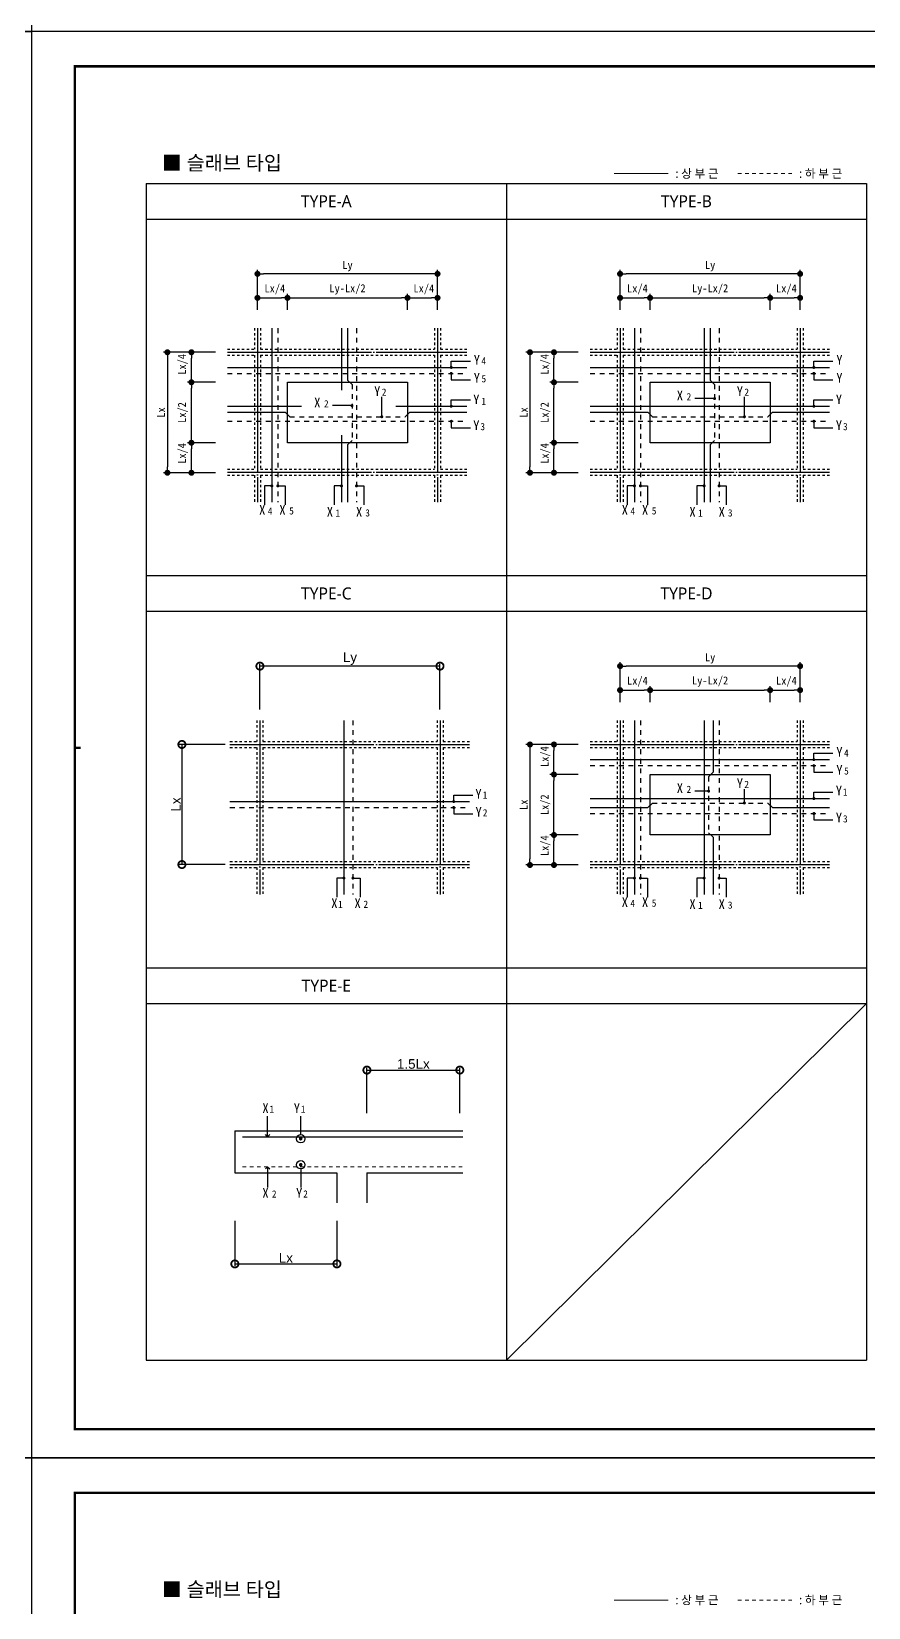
# Model space of a CAD drawing. Header units: millimetres. Extents: x 0 to 252030, y -124740 to 196020.
# Drawn here: x 25230 to 35689, y 15952 to 35640 of the extents above; entities that cross this region are included whole.
import ezdxf
from ezdxf.enums import TextEntityAlignment as Align

# ---------------------------------------------------------------- set-up
doc = ezdxf.new("R2010")
doc.units = ezdxf.units.MM
doc.header["$LTSCALE"] = 30
doc.linetypes.add('CEN', pattern=[62, 60, -1, 0, -1])
doc.linetypes.add('HIDDEN', pattern=[2, 1, -1])
doc.layers.get('DEFPOINTS').update_dxf_attribs({"color": 142})
for name, color, linetype in [('0-SEC1', 3, 'Continuous'), ('CEN', 1, 'CEN'), ('DIM', 7, 'Continuous'), ('TABLE-1', 3, 'Continuous'), ('TABLE-3', 6, 'Continuous'), ('TEX', 3, 'Continuous'), ('TEXT', 6, 'Continuous'), ('XR-FORM_(도룡동)$0$Sheet', 7, 'Continuous'), ('골조', 6, 'Continuous'), ('단면', 6, 'Continuous'), ('마크', 7, 'Continuous'), ('배근', 2, 'Continuous')]:
    doc.layers.add(name, color=color, linetype=linetype)
doc.layers.add('DEFPOINT', color=151, linetype='Continuous', plot=False)
doc.layers.add('S-BAR', color=2, linetype='Continuous', lineweight=9)
doc.styles.add('DimText', font='arial.ttf')
doc.styles.add('돋움체', font='DotumChe.ttf')
doc.styles.add('맑은 고딕', font='malgun.ttf')
doc.styles.add('윤고딕120', font='DotumChe.ttf')
doc.dimstyles.new('Dim', dxfattribs={"dimscale": 60, "dimtxt": 1, "dimasz": 1, "dimexe": 0.5, "dimexo": 1, "dimgap": 0.25, "dimtad": 1, "dimtoh": 1, "dimdec": 0, "dimdsep": 46, "dimtxsty": 'DimText', "dimblk": 'DOTSMALL', "dimcen": 0.09, "dimclrd": 256, "dimclre": 256, "dimclrt": 7, "dimadec": 0, "dimazin": 0, "dimtfac": 1, "dimtdec": 4, "dimtofl": 0, "dimtmove": 2, "dimatfit": 3, "dimfxl": 1, "dimtolj": 1, "dimtzin": 0, "dimarcsym": 0})

# ---------------------------------------------------------------- blocks, each defined once
blk = doc.blocks.new('XR-FORM_(도룡동)$0$S')
at = {"layer": 'XR-FORM_(도룡동)$0$Sheet', "const_width": 100}
blk.add_lwpolyline([(1850, 57950), (82250, 57950), (82250, 1200), (1850, 1200)], close=True, dxfattribs=at)
at = {"layer": 'XR-FORM_(도룡동)$0$Sheet', "linetype": 'Continuous', "const_width": 100}
blk.add_lwpolyline([(2100, 29575), (1850, 29575)], dxfattribs=at)
blk = doc.blocks.new('XR-FORM_(도룡동)', base_point=(101.33, -56114.51))
at = {"layer": 'DEFPOINTS'}
blk.add_lwpolyline([(0, 0), (420, 0), (420, 297), (0, 297)], close=True, dxfattribs=at)
at = {"xscale": 0.005, "yscale": 0.005, "zscale": 0.005}
blk.add_blockref('XR-FORM_(도룡동)$0$S', (-0.25, 0), dxfattribs=at)
blk = doc.blocks.new('_Dot')
at = {"color": 0, "linetype": 'ByBlock', "lineweight": -2}
blk.add_line((-0.5, 0), (-1, 0), dxfattribs=at)
at = {"color": 0, "linetype": 'ByBlock', "const_width": 0.5}
blk.add_lwpolyline([(-0.25, 0, 1), (0.25, 0, 1)], format="xyb", close=True, dxfattribs=at)
blk = doc.blocks.new('_DotSmall')
at = {"color": 0, "linetype": 'ByBlock', "const_width": 0.5}
blk.add_lwpolyline([(-0.0625, 0, 1), (0.0625, 0, 1)], format="xyb", close=True, dxfattribs=at)
blk = doc.blocks.new('*D42')
at = {"layer": 'DEFPOINTS', "color": 0, "transparency": 16777216}
for p in [(28084, 27712), (28084, 27112), (30334, 27112)]:
    blk.add_point(p, dxfattribs=at)
at = {"layer": 'DIM', "lineweight": -2, "transparency": 16777216}
for p, q in [((28084, 27172), (28084, 27742)), ((30334, 27712), (28084, 27712)), ((30334, 27172), (30334, 27742))]:
    blk.add_line(p, q, dxfattribs=at)
at = {"layer": 'DIM', "lineweight": -2, "transparency": 16777216, "xscale": 180, "yscale": 180, "zscale": 180, "rotation": 180}
blk.add_blockref('_DotSmall', (28084, 27712), dxfattribs=at)
at = {"layer": 'DIM', "lineweight": -2, "transparency": 16777216, "xscale": 180, "yscale": 180, "zscale": 180}
blk.add_blockref('_DotSmall', (30334, 27712), dxfattribs=at)
at = {"layer": 'DIM', "color": 3, "transparency": 16777216, "insert": (29209, 27805), "char_height": 120, "attachment_point": 5, "style": 'DimText'}
blk.add_mtext('\\A1;Ly', dxfattribs=at)
blk = doc.blocks.new('*D43')
at = {"layer": 'DEFPOINTS', "color": 0, "transparency": 16777216}
for p in [(30582, 22665), (29421, 22065), (30582, 22065)]:
    blk.add_point(p, dxfattribs=at)
at = {"layer": 'DIM', "lineweight": -2, "transparency": 16777216}
for p, q in [((29421, 22125), (29421, 22695)), ((29421, 22665), (30582, 22665)), ((30582, 22125), (30582, 22695))]:
    blk.add_line(p, q, dxfattribs=at)
at = {"layer": 'DIM', "lineweight": -2, "transparency": 16777216, "xscale": 180, "yscale": 180, "zscale": 180, "rotation": 180}
blk.add_blockref('_DotSmall', (29421, 22665), dxfattribs=at)
at = {"layer": 'DIM', "lineweight": -2, "transparency": 16777216, "xscale": 180, "yscale": 180, "zscale": 180}
blk.add_blockref('_DotSmall', (30582, 22665), dxfattribs=at)
at = {"layer": 'DIM', "color": 3, "transparency": 16777216, "insert": (30001, 22741), "char_height": 120, "attachment_point": 5, "style": 'DimText'}
blk.add_mtext('\\A1;1.5Lx', dxfattribs=at)
blk = doc.blocks.new('*D44')
at = {"layer": 'DEFPOINTS', "color": 0, "transparency": 16777216}
for p in [(27771, 20844), (29046, 20844), (29046, 20244)]:
    blk.add_point(p, dxfattribs=at)
at = {"layer": 'DIM', "lineweight": -2, "transparency": 16777216}
for p, q in [((27771, 20784), (27771, 20214)), ((29046, 20784), (29046, 20214)), ((27771, 20244), (29046, 20244))]:
    blk.add_line(p, q, dxfattribs=at)
at = {"layer": 'DIM', "lineweight": -2, "transparency": 16777216, "xscale": 180, "yscale": 180, "zscale": 180, "rotation": 180}
blk.add_blockref('_DotSmall', (27771, 20244), dxfattribs=at)
at = {"layer": 'DIM', "lineweight": -2, "transparency": 16777216, "xscale": 180, "yscale": 180, "zscale": 180}
blk.add_blockref('_DotSmall', (29046, 20244), dxfattribs=at)
at = {"layer": 'DIM', "color": 3, "transparency": 16777216, "insert": (28408, 20319), "char_height": 120, "attachment_point": 5, "style": 'DimText'}
blk.add_mtext('\\A1;Lx', dxfattribs=at)
blk = doc.blocks.new('*D45')
at = {"layer": 'DEFPOINTS', "color": 0, "transparency": 16777216}
for p in [(27709, 26733), (27109, 25233), (27709, 25233)]:
    blk.add_point(p, dxfattribs=at)
at = {"layer": 'DIM', "lineweight": -2, "transparency": 16777216}
for p, q in [((27649, 26733), (27079, 26733)), ((27109, 26733), (27109, 25233)), ((27649, 25233), (27079, 25233))]:
    blk.add_line(p, q, dxfattribs=at)
at = {"layer": 'DIM', "lineweight": -2, "transparency": 16777216, "xscale": 180, "yscale": 180, "zscale": 180}
for p, rotation in [((27109, 26733), 90), ((27109, 25233), 270)]:
    blk.add_blockref('_DotSmall', p, dxfattribs=dict(at, rotation=rotation))
at = {"layer": 'DIM', "color": 3, "transparency": 16777216, "insert": (27034, 25983), "char_height": 120, "attachment_point": 5, "rotation": 90, "style": 'DimText'}
blk.add_mtext('\\A1;Lx', dxfattribs=at)

msp = doc.modelspace()

# ---------------------------------------------------------------- linework, layer by layer
at = {"layer": 'CEN'}
for p, q in [((28053.49002, 31933.18422), (28053.49002, 29758.18422)), ((30303.49002, 31933.18422), (30303.49002, 29758.18422)), ((32584.43641, 31933.18422), (32584.43641, 29758.18422)), ((34834.43641, 31933.18422), (34834.43641, 29758.18422)), ((27678.49002, 31633.18422), (30670.4488, 31633.18422)), ((32209.43641, 31633.18422), (35201.39518, 31633.18422)), ((27678.49002, 30133.18422), (30670.4488, 30133.18422)), ((32209.43641, 30133.18422), (35201.39518, 30133.18422)), ((28084.43641, 27033.09596), (28084.43641, 24858.09596)), ((30334.43641, 27033.09596), (30334.43641, 24858.09596)), ((32584.43641, 27033.09596), (32584.43641, 24858.09596)), ((34834.43641, 27033.09596), (34834.43641, 24858.09596)), ((27709.43641, 26733.09596), (30701.39518, 26733.09596)), ((32209.43641, 26733.09596), (35201.39518, 26733.09596)), ((27709.43641, 25233.09596), (30701.39518, 25233.09596)), ((32209.43641, 25233.09596), (35201.39518, 25233.09596))]:
    msp.add_line(p, q, dxfattribs=at)
at = {"layer": 'DEFPOINT'}
for points in [[(0.00014, 160379.99992), (25230.00014, 160379.99992), (25230.00014, 35639.99992), (0.00014, 35639.99992)], [(12615.00014, 53459.99992), (25230.00014, 53459.99992), (25230.00014, 35639.99992), (12615.00014, 35639.99992)], [(12615.00014, 35639.99992), (25230.00014, 35639.99992), (25230.00014, 17819.99992), (12615.00014, 17819.99992)], [(12615.00014, 17819.99992), (25230.00014, 17819.99992), (25230.00014, -0.00008), (12615.00014, -0.00008)]]:
    msp.add_lwpolyline(points, close=True, dxfattribs=at)
at = {"layer": 'DIM'}
for p, q in [((28053.49002, 32162.32315), (28053.49002, 32662.32315)), ((30228.49002, 32612.32315), (28128.49002, 32612.32315)), ((30303.49002, 32162.32315), (30303.49002, 32662.32315)), ((32584.43641, 32162.32315), (32584.43641, 32662.32315)), ((34759.43641, 32612.32315), (32659.43641, 32612.32315)), ((34834.43641, 32162.32315), (34834.43641, 32662.32315)), ((28053.49002, 32162.32315), (28053.49002, 32362.32315)), ((28128.49002, 32312.32315), (28353.49002, 32312.32315)), ((28428.49002, 32162.32315), (28428.49002, 32362.32315)), ((28428.49002, 32162.32315), (28428.49002, 32362.32315)), ((28428.49002, 32312.32315), (28901.58526, 32312.32315)), ((28503.49002, 32312.32315), (29853.49002, 32312.32315)), ((29928.49002, 32162.32315), (29928.49002, 32362.32315)), ((29928.49002, 32162.32315), (29928.49002, 32362.32315)), ((30003.49002, 32312.32315), (30228.49002, 32312.32315)), ((30303.49002, 32162.32315), (30303.49002, 32362.32315)), ((32584.43641, 32162.32315), (32584.43641, 32362.32315)), ((32659.43641, 32312.32315), (32884.43641, 32312.32315)), ((32959.43641, 32162.32315), (32959.43641, 32362.32315)), ((32959.43641, 32162.32315), (32959.43641, 32362.32315)), ((32959.43641, 32312.32315), (33432.53165, 32312.32315)), ((33034.43641, 32312.32315), (34384.43641, 32312.32315)), ((34459.43641, 32162.32315), (34459.43641, 32362.32315)), ((34459.43641, 32162.32315), (34459.43641, 32362.32315)), ((34534.43641, 32312.32315), (34759.43641, 32312.32315)), ((34834.43641, 32162.32315), (34834.43641, 32362.32315)), ((27528.49002, 31633.18422), (26877.75712, 31633.18422)), ((26927.75712, 31558.18422), (26927.75712, 30202.67131)), ((27528.49002, 31633.18422), (27177.75712, 31633.18422)), ((27227.75712, 31333.18422), (27227.75712, 31558.18422)), ((32059.43641, 31633.18422), (31408.70351, 31633.18422)), ((31458.70351, 31558.18422), (31458.70351, 30202.67131)), ((32059.43641, 31633.18422), (31708.70351, 31633.18422)), ((31758.70351, 31333.18422), (31758.70351, 31558.18422)), ((27528.49002, 31258.18422), (27177.75712, 31258.18422)), ((27528.49002, 31258.18422), (27177.75712, 31258.18422)), ((27227.75712, 30577.67131), (27227.75712, 31183.18422)), ((32059.43641, 31258.18422), (31708.70351, 31258.18422)), ((32059.43641, 31258.18422), (31708.70351, 31258.18422)), ((31758.70351, 30577.67131), (31758.70351, 31183.18422)), ((27227.75712, 30502.67131), (27227.75712, 30975.76655)), ((31758.70351, 30502.67131), (31758.70351, 30975.76655)), ((27528.49002, 30502.67131), (27177.75712, 30502.67131)), ((27528.49002, 30502.67131), (27177.75712, 30502.67131)), ((27227.75712, 30202.67131), (27227.75712, 30427.67131)), ((32059.43641, 30502.67131), (31708.70351, 30502.67131)), ((32059.43641, 30502.67131), (31708.70351, 30502.67131)), ((31758.70351, 30202.67131), (31758.70351, 30427.67131)), ((27528.49002, 30127.67131), (26877.75712, 30127.67131)), ((27528.49002, 30127.67131), (27177.75712, 30127.67131)), ((32059.43641, 30127.67131), (31408.70351, 30127.67131)), ((32059.43641, 30127.67131), (31708.70351, 30127.67131)), ((32584.43641, 27262.23489), (32584.43641, 27762.23489)), ((34834.43641, 27262.23489), (34834.43641, 27762.23489)), ((34759.43641, 27712.23489), (32659.43641, 27712.23489)), ((32584.43641, 27262.23489), (32584.43641, 27462.23489)), ((32659.43641, 27412.23489), (32884.43641, 27412.23489)), ((32959.43641, 27262.23489), (32959.43641, 27462.23489)), ((32959.43641, 27262.23489), (32959.43641, 27462.23489)), ((32959.43641, 27412.23489), (33432.53165, 27412.23489)), ((33034.43641, 27412.23489), (34384.43641, 27412.23489)), ((34459.43641, 27262.23489), (34459.43641, 27462.23489)), ((34459.43641, 27262.23489), (34459.43641, 27462.23489)), ((34534.43641, 27412.23489), (34759.43641, 27412.23489)), ((34834.43641, 27262.23489), (34834.43641, 27462.23489)), ((32059.43641, 26733.09596), (31408.70351, 26733.09596)), ((31458.70351, 26658.09596), (31458.70351, 25302.58305)), ((32059.43641, 26733.09596), (31708.70351, 26733.09596)), ((31758.70351, 26433.09596), (31758.70351, 26658.09596)), ((32059.43641, 26358.09596), (31708.70351, 26358.09596)), ((32059.43641, 26358.09596), (31708.70351, 26358.09596)), ((31758.70351, 25677.58305), (31758.70351, 26283.09596)), ((31758.70351, 25602.58305), (31758.70351, 26075.67829)), ((32059.43641, 25602.58305), (31708.70351, 25602.58305)), ((32059.43641, 25602.58305), (31708.70351, 25602.58305)), ((31758.70351, 25302.58305), (31758.70351, 25527.58305)), ((32059.43641, 25227.58305), (31408.70351, 25227.58305)), ((32059.43641, 25227.58305), (31708.70351, 25227.58305))]:
    msp.add_line(p, q, dxfattribs=at)
at = {"layer": 'S-BAR'}
for p, q in [((32511.26922, 33864.60257), (33184.20798, 33864.60257)), ((32511.26922, 16044.60257), (33184.20798, 16044.60257))]:
    msp.add_line(p, q, dxfattribs=at)
at = {"layer": 'S-BAR', "linetype": 'HIDDEN', "ltscale": 1.5}
for p, q in [((34057.00639, 33864.60257), (34729.94515, 33864.60257)), ((27867.91679, 21457.48741), (30620.84154, 21457.48741)), ((34057.00639, 16044.60257), (34729.94515, 16044.60257))]:
    msp.add_line(p, q, dxfattribs=at)
at = {"layer": 'TABLE-1'}
for p, q in [((26663.50014, 33742.63231), (35663.50014, 33742.63231)), ((26663.50014, 33742.63231), (26663.50014, 19042.36752)), ((31163.50014, 33742.63231), (31163.50014, 19042.36752)), ((35663.50014, 33742.63231), (35663.50014, 19042.36752)), ((26663.50014, 19042.36752), (35663.50014, 19042.36752))]:
    msp.add_line(p, q, dxfattribs=at)
at = {"layer": 'TABLE-3'}
for p, q in [((26663.50014, 33297.5825), (35663.50014, 33297.5825)), ((26663.50014, 28842.54405), (35663.50014, 28842.54405)), ((26663.50014, 28397.49423), (35663.50014, 28397.49423)), ((26663.50014, 23942.45579), (35663.50014, 23942.45579)), ((26663.50014, 23497.40597), (35663.50014, 23497.40597)), ((31163.50014, 19042.36752), (35663.50014, 23497.40597))]:
    msp.add_line(p, q, dxfattribs=at)
at = {"layer": '골조', "color": 7, "linetype": 'HIDDEN'}
for p, q in [((28015.99002, 31933.18422), (28015.99002, 31670.68422)), ((28090.99002, 31933.18422), (28090.99002, 31670.68422)), ((30265.99002, 31933.18422), (30265.99002, 31670.68422)), ((30340.99002, 31933.18422), (30340.99002, 31670.68422)), ((32546.93641, 31933.18422), (32546.93641, 31670.68422)), ((32621.93641, 31933.18422), (32621.93641, 31670.68422)), ((34796.93641, 31933.18422), (34796.93641, 31670.68422)), ((34871.93641, 31933.18422), (34871.93641, 31670.68422)), ((27678.49002, 31670.68422), (28015.99002, 31670.68422)), ((27678.49002, 31595.68422), (28015.99002, 31595.68422)), ((28015.99002, 31595.68422), (28015.99002, 30170.68422)), ((28090.99002, 31670.68422), (30265.99002, 31670.68422)), ((28090.99002, 31595.68422), (30265.99002, 31595.68422)), ((28090.99002, 31595.68422), (28090.99002, 30170.68422)), ((30265.99002, 31595.68422), (30265.99002, 30170.68422)), ((30340.99002, 31670.68422), (30670.4488, 31670.68422)), ((30340.99002, 31595.68422), (30670.4488, 31595.68422)), ((30340.99002, 31595.68422), (30340.99002, 30170.68422)), ((32209.43641, 31670.68422), (32546.93641, 31670.68422)), ((32209.43641, 31595.68422), (32546.93641, 31595.68422)), ((32546.93641, 31595.68422), (32546.93641, 30170.68422)), ((32621.93641, 31670.68422), (34796.93641, 31670.68422)), ((32621.93641, 31595.68422), (34796.93641, 31595.68422)), ((32621.93641, 31595.68422), (32621.93641, 30170.68422)), ((34796.93641, 31595.68422), (34796.93641, 30170.68422)), ((34871.93641, 31670.68422), (35201.39518, 31670.68422)), ((34871.93641, 31595.68422), (34871.93641, 30170.68422)), ((34871.93641, 31595.68422), (35201.39518, 31595.68422)), ((27678.49002, 30170.68422), (28015.99002, 30170.68422)), ((28090.99002, 30170.68422), (30265.99002, 30170.68422)), ((30340.99002, 30170.68422), (30670.4488, 30170.68422)), ((32209.43641, 30170.68422), (32546.93641, 30170.68422)), ((32621.93641, 30170.68422), (34796.93641, 30170.68422)), ((34871.93641, 30170.68422), (35201.39518, 30170.68422)), ((27678.49002, 30095.68422), (28015.99002, 30095.68422)), ((28015.99002, 30095.68422), (28015.99002, 29758.18422)), ((28090.99002, 30095.68422), (30265.99002, 30095.68422)), ((28090.99002, 30095.68422), (28090.99002, 29758.18422)), ((30265.99002, 30095.68422), (30265.99002, 29758.18422)), ((30340.99002, 30095.68422), (30340.99002, 29758.18422)), ((30340.99002, 30095.68422), (30670.4488, 30095.68422)), ((32209.43641, 30095.68422), (32546.93641, 30095.68422)), ((32546.93641, 30095.68422), (32546.93641, 29758.18422)), ((32621.93641, 30095.68422), (34796.93641, 30095.68422)), ((32621.93641, 30095.68422), (32621.93641, 29758.18422)), ((34796.93641, 30095.68422), (34796.93641, 29758.18422)), ((34871.93641, 30095.68422), (34871.93641, 29758.18422)), ((34871.93641, 30095.68422), (35201.39518, 30095.68422)), ((28046.93641, 27033.09596), (28046.93641, 26770.59596)), ((28121.93641, 27033.09596), (28121.93641, 26770.59596)), ((30296.93641, 27033.09596), (30296.93641, 26770.59596)), ((30371.93641, 27033.09596), (30371.93641, 26770.59596)), ((32546.93641, 27033.09596), (32546.93641, 26770.59596)), ((32621.93641, 27033.09596), (32621.93641, 26770.59596)), ((34796.93641, 27033.09596), (34796.93641, 26770.59596)), ((34871.93641, 27033.09596), (34871.93641, 26770.59596)), ((27709.43641, 26770.59596), (28046.93641, 26770.59596)), ((27709.43641, 26695.59596), (28046.93641, 26695.59596)), ((28046.93641, 26695.59596), (28046.93641, 25270.59596)), ((28121.93641, 26770.59596), (30296.93641, 26770.59596)), ((28121.93641, 26695.59596), (28121.93641, 25270.59596)), ((28121.93641, 26695.59596), (30296.93641, 26695.59596)), ((30296.93641, 26695.59596), (30296.93641, 25270.59596)), ((30371.93641, 26770.59596), (30701.39518, 26770.59596)), ((30371.93641, 26695.59596), (30701.39518, 26695.59596)), ((30371.93641, 26695.59596), (30371.93641, 25270.59596)), ((32209.43641, 26770.59596), (32546.93641, 26770.59596)), ((32209.43641, 26695.59596), (32546.93641, 26695.59596)), ((32546.93641, 26695.59596), (32546.93641, 25270.59596)), ((32621.93641, 26770.59596), (34796.93641, 26770.59596)), ((32621.93641, 26695.59596), (34796.93641, 26695.59596)), ((32621.93641, 26695.59596), (32621.93641, 25270.59596)), ((34796.93641, 26695.59596), (34796.93641, 25270.59596)), ((34871.93641, 26770.59596), (35201.39518, 26770.59596)), ((34871.93641, 26695.59596), (34871.93641, 25270.59596)), ((34871.93641, 26695.59596), (35201.39518, 26695.59596)), ((27709.43641, 25270.59596), (28046.93641, 25270.59596)), ((28121.93641, 25270.59596), (30296.93641, 25270.59596)), ((30371.93641, 25270.59596), (30701.39518, 25270.59596)), ((32209.43641, 25270.59596), (32546.93641, 25270.59596)), ((32621.93641, 25270.59596), (34796.93641, 25270.59596)), ((34871.93641, 25270.59596), (35201.39518, 25270.59596)), ((27709.43641, 25195.59596), (28046.93641, 25195.59596)), ((28046.93641, 25195.59596), (28046.93641, 24858.09596)), ((28121.93641, 25195.59596), (28121.93641, 24858.09596)), ((28121.93641, 25195.59596), (30296.93641, 25195.59596)), ((30296.93641, 25195.59596), (30296.93641, 24858.09596)), ((30371.93641, 25195.59596), (30701.39518, 25195.59596)), ((30371.93641, 25195.59596), (30371.93641, 24858.09596)), ((32209.43641, 25195.59596), (32546.93641, 25195.59596)), ((32546.93641, 25195.59596), (32546.93641, 24858.09596)), ((32621.93641, 25195.59596), (34796.93641, 25195.59596)), ((32621.93641, 25195.59596), (32621.93641, 24858.09596)), ((34796.93641, 25195.59596), (34796.93641, 24858.09596)), ((34871.93641, 25195.59596), (34871.93641, 24858.09596)), ((34871.93641, 25195.59596), (35201.39518, 25195.59596))]:
    msp.add_line(p, q, dxfattribs=at)
at = {"layer": '골조', "color": 7, "linetype": 'HIDDEN', "ltscale": 100}
for p, q in [((27770.84154, 21907.48741), (30620.84154, 21907.48741)), ((27770.84154, 21907.48741), (27770.84154, 21382.48741)), ((27770.84154, 21382.48741), (29045.84154, 21382.48741)), ((29045.84154, 21382.48741), (29045.84154, 21007.48741)), ((29420.84154, 21382.48741), (30620.84154, 21382.48741)), ((29420.84154, 21382.48741), (29420.84154, 21007.48741))]:
    msp.add_line(p, q, dxfattribs=at)
at = {"layer": '단면'}
for points in [[(28428.49002, 31258.18422), (29928.49002, 31258.18422), (29928.49002, 30502.67131), (28428.49002, 30502.67131)], [(32959.43641, 31258.18422), (34459.43641, 31258.18422), (34459.43641, 30502.67131), (32959.43641, 30502.67131)], [(32959.43641, 26358.09596), (34459.43641, 26358.09596), (34459.43641, 25602.58305), (32959.43641, 25602.58305)]]:
    msp.add_lwpolyline(points, close=True, dxfattribs=at)
at = {"layer": '마크'}
for p, q in [((30474.77377, 31443.67845), (30474.77377, 31523.53854)), ((30474.77377, 31523.53854), (30713.43289, 31523.53854)), ((35005.72016, 31523.53854), (35244.37928, 31523.53854)), ((35005.72016, 31443.67845), (35005.72016, 31523.53854)), ((30474.77377, 31368.67845), (30474.77377, 31288.81837)), ((35005.72016, 31368.67845), (35005.72016, 31288.81837)), ((30474.77377, 31288.81837), (30713.43289, 31288.81837)), ((35005.72016, 31288.81837), (35244.37928, 31288.81837)), ((29234.74002, 30966.02668), (28989.2479, 30966.02668)), ((29606.92235, 30826.93422), (29606.92235, 31075.28536)), ((30474.77377, 30958.18422), (30474.77377, 31038.0443)), ((30474.77377, 31038.0443), (30713.43289, 31038.0443)), ((33765.68641, 31054.68911), (33520.19429, 31054.68911)), ((34137.86874, 30826.93422), (34137.86874, 31075.28536)), ((35005.72016, 31038.0443), (35244.37928, 31038.0443)), ((35005.72016, 30958.18422), (35005.72016, 31038.0443)), ((30474.77377, 30770.68422), (30474.77377, 30690.82414)), ((35005.72016, 30770.68422), (35005.72016, 30690.82414)), ((30474.77377, 30690.82414), (30713.43289, 30690.82414)), ((35005.72016, 30690.82414), (35244.37928, 30690.82414)), ((28143.35724, 29963.91669), (28143.35724, 29725.4185)), ((28232.95676, 29963.91669), (28143.35724, 29963.91669)), ((28307.95676, 29963.91669), (28397.55628, 29963.91669)), ((28397.55628, 29963.91669), (28397.55628, 29725.4185)), ((29013.89051, 29963.91669), (29013.89051, 29725.4185)), ((29103.49002, 29963.91669), (29013.89051, 29963.91669)), ((29290.99002, 29963.91669), (29380.58954, 29963.91669)), ((29380.58954, 29963.91669), (29380.58954, 29725.4185)), ((32674.30363, 29963.91669), (32674.30363, 29725.4185)), ((32763.90315, 29963.91669), (32674.30363, 29963.91669)), ((32838.90315, 29963.91669), (32928.50267, 29963.91669)), ((32928.50267, 29963.91669), (32928.50267, 29725.4185)), ((33544.83689, 29963.91669), (33544.83689, 29725.4185)), ((33634.43641, 29963.91669), (33544.83689, 29963.91669)), ((33821.93641, 29963.91669), (33911.53593, 29963.91669)), ((33911.53593, 29963.91669), (33911.53593, 29725.4185)), ((35005.72016, 26623.45027), (35244.37928, 26623.45027)), ((35005.72016, 26543.59019), (35005.72016, 26623.45027)), ((35005.72016, 26468.59019), (35005.72016, 26388.73011)), ((35005.72016, 26388.73011), (35244.37928, 26388.73011)), ((30505.72016, 26100.45604), (30744.37928, 26100.45604)), ((30505.72016, 26020.59596), (30505.72016, 26100.45604)), ((33690.68641, 26149.98872), (33520.19429, 26149.98872)), ((34137.86874, 26001.84596), (34137.86874, 26175.1971)), ((35005.72016, 26058.09596), (35005.72016, 26137.95604)), ((35005.72016, 26137.95604), (35244.37928, 26137.95604)), ((30505.72016, 25945.59596), (30505.72016, 25865.73588)), ((30505.72016, 25865.73588), (30744.37928, 25865.73588)), ((35005.72016, 25870.59596), (35005.72016, 25790.73588)), ((35005.72016, 25790.73588), (35244.37928, 25790.73588)), ((29134.43641, 25063.82843), (29044.83689, 25063.82843)), ((29044.83689, 25063.82843), (29044.83689, 24825.33024)), ((29246.93641, 25063.82843), (29336.53593, 25063.82843)), ((29336.53593, 25063.82843), (29336.53593, 24825.33024)), ((32674.30363, 25063.82843), (32674.30363, 24825.33024)), ((32763.90315, 25063.82843), (32674.30363, 25063.82843)), ((32838.90315, 25063.82843), (32928.50267, 25063.82843)), ((32928.50267, 25063.82843), (32928.50267, 24825.33024)), ((33544.83689, 25063.82843), (33544.83689, 24825.33024)), ((33634.43641, 25063.82843), (33544.83689, 25063.82843)), ((33821.93641, 25063.82843), (33911.53593, 25063.82843)), ((33911.53593, 25063.82843), (33911.53593, 24825.33024)), ((28180.54633, 21832.48741), (28180.54633, 22089.7356)), ((28596.17754, 21859.90897), (28596.17754, 22089.7356)), ((28180.54633, 21832.48741), (28152.59502, 21860.43872)), ((28180.54633, 21832.48741), (28208.49764, 21860.43872)), ((28180.72515, 21457.66623), (28152.77384, 21429.71492)), ((28180.54633, 21457.48741), (28180.54633, 21200.23922)), ((28180.72515, 21457.66623), (28208.67646, 21429.71492)), ((28596.17754, 21430.06585), (28596.17754, 21200.23922))]:
    msp.add_line(p, q, dxfattribs=at)
at = {"layer": '마크', "const_width": 18.75}
for points in [[(30465.39877, 31443.67845, 1), (30484.14877, 31443.67845, 1)], [(30465.39877, 31368.67845, -1), (30484.14877, 31368.67845, -1)], [(34996.34516, 31443.67845, 1), (35015.09516, 31443.67845, 1)], [(34996.34516, 31368.67845, -1), (35015.09516, 31368.67845, -1)], [(29225.36502, 30966.02668, 1), (29244.11502, 30966.02668, 1)], [(30465.39877, 30958.18422, 1), (30484.14877, 30958.18422, 1)], [(33756.31141, 31054.68911, 1), (33775.06141, 31054.68911, 1)], [(34996.34516, 30958.18422, 1), (35015.09516, 30958.18422, 1)], [(29597.54735, 30826.93422, 1), (29616.29735, 30826.93422, 1)], [(30465.39877, 30770.68422, -1), (30484.14877, 30770.68422, -1)], [(34128.49374, 30826.93422, 1), (34147.24374, 30826.93422, 1)], [(34996.34516, 30770.68422, -1), (35015.09516, 30770.68422, -1)], [(28223.58176, 29963.91669, 1), (28242.33176, 29963.91669, 1)], [(28317.33176, 29963.91669, -1), (28298.58176, 29963.91669, -1)], [(29094.11502, 29963.91669, 1), (29112.86502, 29963.91669, 1)], [(29300.36502, 29963.91669, -1), (29281.61502, 29963.91669, -1)], [(32754.52815, 29963.91669, 1), (32773.27815, 29963.91669, 1)], [(32848.27815, 29963.91669, -1), (32829.52815, 29963.91669, -1)], [(33625.06141, 29963.91669, 1), (33643.81141, 29963.91669, 1)], [(33831.31141, 29963.91669, -1), (33812.56141, 29963.91669, -1)], [(34996.34516, 26543.59019, 1), (35015.09516, 26543.59019, 1)], [(34996.34516, 26468.59019, -1), (35015.09516, 26468.59019, -1)], [(30496.34516, 26020.59596, 1), (30515.09516, 26020.59596, 1)], [(33681.31141, 26149.98872, 1), (33700.06141, 26149.98872, 1)], [(34128.49374, 26001.84596, 1), (34147.24374, 26001.84596, 1)], [(34996.34516, 26058.09596, 1), (35015.09516, 26058.09596, 1)], [(30496.34516, 25945.59596, -1), (30515.09516, 25945.59596, -1)], [(34996.34516, 25870.59596, -1), (35015.09516, 25870.59596, -1)], [(29125.06141, 25063.82843, 1), (29143.81141, 25063.82843, 1)], [(29256.31141, 25063.82843, -1), (29237.56141, 25063.82843, -1)], [(32754.52815, 25063.82843, 1), (32773.27815, 25063.82843, 1)], [(32848.27815, 25063.82843, -1), (32829.52815, 25063.82843, -1)], [(33625.06141, 25063.82843, 1), (33643.81141, 25063.82843, 1)], [(33831.31141, 25063.82843, -1), (33812.56141, 25063.82843, -1)]]:
    msp.add_lwpolyline(points, format="xyb", close=True, dxfattribs=at)
at = {"layer": '마크'}
for centre in [(28593.79072, 21807.46326), (28593.79072, 21482.51156)]:
    msp.add_circle(centre, 52.5, dxfattribs=at)
at = {"layer": '배근', "linetype": 'HIDDEN', "ltscale": 2}
for p, q in [((28307.95676, 31933.18422), (28307.95676, 29758.18422)), ((29290.99002, 31933.18422), (29290.99002, 29758.18422)), ((32838.90315, 31933.18422), (32838.90315, 29758.18422)), ((33821.93641, 31933.18422), (33821.93641, 29758.18422)), ((27678.49002, 31368.67845), (30670.4488, 31368.67845)), ((32209.43641, 31368.67845), (35201.39518, 31368.67845)), ((29234.74002, 31230.05922), (29234.74002, 30530.79631)), ((33765.68641, 31230.05922), (33765.68641, 30530.79631)), ((27678.49002, 30770.68422), (30670.4488, 30770.68422)), ((28456.61502, 30826.93422), (29900.36502, 30826.93422)), ((32209.43641, 30770.68422), (35201.39518, 30770.68422)), ((32987.56141, 30826.93422), (34431.31141, 30826.93422)), ((29246.93641, 27033.09596), (29246.93641, 24858.09596)), ((32838.90315, 27033.09596), (32838.90315, 24858.09596)), ((33821.93641, 27033.09596), (33821.93641, 24858.09596)), ((32209.43641, 26468.59019), (35201.39518, 26468.59019)), ((33690.68641, 26329.97096), (33690.68641, 25630.70805)), ((32987.56141, 26001.84596), (34431.31141, 26001.84596)), ((27709.43641, 25945.59596), (30701.39518, 25945.59596)), ((32209.43641, 25870.59596), (35201.39518, 25870.59596))]:
    msp.add_line(p, q, dxfattribs=at)
at = {"layer": '배근', "ltscale": 2}
for p, q in [((29103.49002, 31933.18422), (29103.49002, 31158.36706)), ((29178.49002, 31933.18422), (29178.49002, 31286.30922)), ((33634.43641, 31933.18422), (33634.43641, 29758.18422)), ((33709.43641, 31933.18422), (33709.43641, 31286.30922)), ((29234.74002, 31230.05922), (29178.49002, 31286.30922)), ((33765.68641, 31230.05922), (33709.43641, 31286.30922)), ((27678.49002, 30958.18422), (28602.45959, 30958.18422)), ((29783.84812, 30958.18422), (30670.4488, 30958.18422)), ((32209.43641, 30958.18422), (34314.79451, 30958.18422)), ((34314.79451, 30958.18422), (35201.39518, 30958.18422)), ((27678.49002, 30883.18422), (28400.36502, 30883.18422)), ((28456.61502, 30826.93422), (28400.36502, 30883.18422)), ((29900.36502, 30826.93422), (29956.61502, 30883.18422)), ((29956.61502, 30883.18422), (30670.4488, 30883.18422)), ((32209.43641, 30883.18422), (32931.31141, 30883.18422)), ((32987.56141, 30826.93422), (32931.31141, 30883.18422)), ((34431.31141, 30826.93422), (34487.56141, 30883.18422)), ((34487.56141, 30883.18422), (35201.39518, 30883.18422)), ((29103.49002, 30595.26126), (29103.49002, 29758.18422)), ((29234.74002, 30530.79631), (29178.49002, 30474.54631)), ((33765.68641, 30530.79631), (33709.43641, 30474.54631)), ((29178.49002, 30474.54631), (29178.49002, 29758.18422)), ((33709.43641, 30474.54631), (33709.43641, 29758.18422)), ((29134.43641, 27033.09596), (29134.43641, 24858.09596)), ((33634.43641, 27033.09596), (33634.43641, 24858.09596)), ((33746.93641, 27033.09596), (33746.93641, 26386.22096)), ((33690.68641, 26329.97096), (33746.93641, 26386.22096)), ((27709.43641, 26020.59596), (30701.39518, 26020.59596)), ((32209.43641, 26058.09596), (35201.39518, 26058.09596)), ((32987.56141, 26001.84596), (32931.31141, 25945.59596)), ((34431.31141, 26001.84596), (34487.56141, 25945.59596)), ((32209.43641, 25945.59596), (32931.31141, 25945.59596)), ((34487.56141, 25945.59596), (35201.39518, 25945.59596)), ((33690.68641, 25630.70805), (33746.93641, 25574.45805)), ((33746.93641, 25574.45805), (33746.93641, 24858.09596)), ((27867.91679, 21832.48741), (30620.84154, 21832.48741))]:
    msp.add_line(p, q, dxfattribs=at)
for points in [[(28232.95676, 31933.18422), (28232.95676, 31220.68422), (28232.95676, 29758.18422)], [(32763.90315, 31933.18422), (32763.90315, 31220.68422), (32763.90315, 29758.18422)], [(27678.49002, 31443.67845), (29928.49002, 31443.67845), (30670.4488, 31443.67845)], [(32209.43641, 31443.67845), (34459.43641, 31443.67845), (35201.39518, 31443.67845)], [(32763.90315, 27033.09596), (32763.90315, 26320.59596), (32763.90315, 24858.09596)], [(32209.43641, 26543.59019), (34459.43641, 26543.59019), (35201.39518, 26543.59019)]]:
    msp.add_lwpolyline(points, dxfattribs=at)
at = {"layer": '배근', "ltscale": 2, "const_width": 22.5}
for points in [[(28605.04072, 21807.46326, 1), (28582.54072, 21807.46326, 1)], [(28605.04072, 21482.51156, -1), (28582.54072, 21482.51156, -1)]]:
    msp.add_lwpolyline(points, format="xyb", close=True, dxfattribs=at)

# ---------------------------------------------------------------- block references
at = {"layer": '0-SEC1', "xscale": 60, "yscale": 60, "zscale": 60}
for p in [(31310.02429, -3349050.57868), (31310.02429, -3366870.57868)]:
    msp.add_blockref('XR-FORM_(도룡동)', p, dxfattribs=at)
at = {"layer": 'DIM', "xscale": 75, "yscale": 75, "zscale": 75}
for p, rotation in [((28053.49002, 32612.32315), 180), ((32584.43641, 32612.32315), 180), ((28053.49002, 32312.32315), 180), ((28428.49002, 32312.32315), 180), ((29928.49002, 32312.32315), 180), ((32584.43641, 32312.32315), 180), ((32959.43641, 32312.32315), 180), ((34459.43641, 32312.32315), 180), ((26927.75712, 31633.18422), 90), ((27227.75712, 31633.18422), 90), ((31458.70351, 31633.18422), 90), ((31758.70351, 31633.18422), 90), ((27227.75712, 31258.18422), 270), ((31758.70351, 31258.18422), 270), ((27227.75712, 31258.18422), 90), ((31758.70351, 31258.18422), 90), ((27227.75712, 30502.67131), 270), ((27227.75712, 30502.67131), 90), ((31758.70351, 30502.67131), 270), ((31758.70351, 30502.67131), 90), ((26927.75712, 30127.67131), 270), ((27227.75712, 30127.67131), 270), ((31458.70351, 30127.67131), 270), ((31758.70351, 30127.67131), 270), ((32584.43641, 27712.23489), 180), ((32584.43641, 27412.23489), 180), ((32959.43641, 27412.23489), 180), ((34459.43641, 27412.23489), 180), ((31458.70351, 26733.09596), 90), ((31758.70351, 26733.09596), 90), ((31758.70351, 26358.09596), 270), ((31758.70351, 26358.09596), 90), ((31758.70351, 25602.58305), 270), ((31758.70351, 25602.58305), 90), ((31458.70351, 25227.58305), 270), ((31758.70351, 25227.58305), 270)]:
    msp.add_blockref('_Dot', p, dxfattribs=dict(at, rotation=rotation))
for p in [(30303.49002, 32612.32315), (34834.43641, 32612.32315), (28428.49002, 32312.32315), (29928.49002, 32312.32315), (30303.49002, 32312.32315), (32959.43641, 32312.32315), (34459.43641, 32312.32315), (34834.43641, 32312.32315), (34834.43641, 27712.23489), (32959.43641, 27412.23489), (34459.43641, 27412.23489), (34834.43641, 27412.23489)]:
    msp.add_blockref('_Dot', p, dxfattribs=at)

# ---------------------------------------------------------------- texts
at = {"layer": 'DIM', "color": 3, "char_height": 100, "attachment_point": 5, "style": '돋움체'}
for s, insert in [('\\A1;Ly', (29178.49002, 32708.98982)), ('\\A1;Ly', (33709.43641, 32708.98982)), ('\\A1;Lx/4', (28270.50486, 32418.51363)), ('\\A1;Ly-Lx/2', (29178.49002, 32418.51363)), ('\\A1;Lx/4', (30132.21186, 32418.51363)), ('\\A1;Lx/4', (32801.45125, 32418.51363)), ('\\A1;Ly-Lx/2', (33709.43641, 32418.51363)), ('\\A1;Lx/4', (34663.15825, 32418.51363)), ('\\A1;Ly', (33709.43641, 27808.90156)), ('\\A1;Lx/4', (32801.45125, 27518.42537)), ('\\A1;Ly-Lx/2', (33709.43641, 27518.42537)), ('\\A1;Lx/4', (34663.15825, 27518.42537))]:
    msp.add_mtext(s, dxfattribs=dict(at, insert=insert))
at = {"layer": 'DIM', "color": 3, "char_height": 100, "attachment_point": 5, "rotation": 90, "style": '돋움체'}
for s, insert in [('\\A1;Lx/4', (27121.56665, 31481.42257)), ('\\A1;Lx/4', (31652.51304, 31481.42257)), ('\\A1;Lx', (26847.75712, 30880.42777)), ('\\A1;Lx/2', (27121.56665, 30880.42777)), ('\\A1;Lx', (31378.70351, 30880.42777)), ('\\A1;Lx/2', (31652.51304, 30880.42777)), ('\\A1;Lx/4', (27121.56665, 30368.78856)), ('\\A1;Lx/4', (31652.51304, 30368.78856)), ('\\A1;Lx/4', (31652.51304, 26581.33431)), ('\\A1;Lx', (31378.70351, 25980.3395)), ('\\A1;Lx/2', (31652.51304, 25980.3395)), ('\\A1;Lx/4', (31652.51304, 25468.7003))]:
    msp.add_mtext(s, dxfattribs=dict(at, insert=insert))
at = {"layer": 'S-BAR', "style": '맑은 고딕'}
for s, p in [(': 상 부 근', (33276.38666, 33811.70655)), (': 하 부 근', (34822.12383, 33811.70655)), (': 상 부 근', (33276.38666, 15991.70655)), (': 하 부 근', (34822.12383, 15991.70655))]:
    msp.add_text(s, height=105, dxfattribs=at).set_placement(p)
at = {"layer": 'TEX', "style": '맑은 고딕'}
for s, p in [('TYPE-A', (28913.50014, 33520.1074)), ('TYPE-B', (33413.50014, 33520.1074)), ('TYPE-C', (28913.50014, 28620.01914)), ('TYPE-D', (33413.50014, 28620.01914)), ('TYPE-E', (28913.50014, 23719.93088))]:
    msp.add_text(s, height=150, dxfattribs=at).set_placement(p, align=Align.MIDDLE_CENTER)
at = {"layer": 'TEXT', "style": '맑은 고딕'}
for p in [(26862.32533, 33998.10188), (26862.32533, 16178.10188)]:
    msp.add_text('■ 슬래브 타입', height=180, dxfattribs=at).set_placement(p, align=Align.MIDDLE_LEFT)
at = {"layer": '마크', "style": '윤고딕120'}
for s, height, p in [('Y', 120, (30755.68997, 31479.99455)), ('4', 90, (30851.78447, 31480.17524)), ('Y', 120, (35286.63636, 31479.99455)), ('Y', 120, (30755.68997, 31255.17716)), ('5', 90, (30852.95986, 31257.53685)), ('Y', 120, (35286.63636, 31255.17716)), ('Y', 120, (29511.42076, 31088.30832)), ('2', 90, (29606.41341, 31089.73979)), ('X', 120, (33292.98159, 31033.00746)), ('2', 90, (33415.66577, 31033.00746)), ('Y', 120, (34042.36715, 31088.30832)), ('2', 90, (34137.3598, 31089.73979)), ('X', 120, (28762.0352, 30944.34503)), ('2', 90, (28884.71939, 30944.34503)), ('Y', 120, (30749.33316, 30985.09127)), ('1', 90, (30851.78447, 30974.45444)), ('Y', 120, (35280.27955, 30985.09127)), ('Y', 120, (30749.33316, 30660.4838)), ('3', 90, (30839.22116, 30659.54262)), ('Y', 120, (35280.27955, 30660.4838)), ('3', 90, (35370.16754, 30659.54262)), ('X', 120, (28074.26179, 29604.58683)), ('4', 90, (28183.01458, 29604.58683)), ('X', 120, (28326.9408, 29604.36013)), ('5', 90, (28449.74328, 29606.67691)), ('X', 120, (28919.81961, 29579.57236)), ('1', 90, (29028.23162, 29579.57236)), ('X', 120, (29284.99861, 29579.34566)), ('3', 90, (29400.6427, 29581.66244)), ('X', 120, (32605.20818, 29604.58683)), ('4', 90, (32713.96097, 29604.58683)), ('X', 120, (32857.88719, 29604.36013)), ('5', 90, (32980.68967, 29606.67691)), ('X', 120, (33450.766, 29579.57236)), ('1', 90, (33559.17801, 29579.57236)), ('X', 120, (33815.945, 29579.34566)), ('3', 90, (33931.58909, 29581.66244)), ('Y', 120, (35286.63636, 26579.90629)), ('4', 90, (35382.73086, 26580.08698)), ('Y', 120, (35286.63636, 26355.0889)), ('5', 90, (35383.90625, 26357.44859)), ('X', 120, (33292.98159, 26128.30707)), ('2', 90, (33415.66577, 26128.30707)), ('Y', 120, (34042.36715, 26188.22006)), ('2', 90, (34137.3598, 26189.65153)), ('Y', 120, (35280.27955, 26096.49876)), ('Y', 120, (30776.40569, 26056.48398)), ('1', 90, (30867.75906, 26057.09274)), ('1', 90, (35368.99208, 26094.59274)), ('Y', 120, (30778.11082, 25830.28366)), ('2', 90, (30868.93445, 25834.45436)), ('Y', 120, (35280.27955, 25760.39554)), ('3', 90, (35370.16754, 25759.45436)), ('X', 120, (28975.74144, 24690.0612)), ('X', 120, (29265.92045, 24689.83451)), ('X', 120, (32605.20818, 24704.49857)), ('X', 120, (32857.88719, 24704.27187)), ('1', 90, (29059.49151, 24690.0612)), ('2', 90, (29377.78415, 24692.15128)), ('4', 90, (32713.96097, 24704.49857)), ('5', 90, (32980.68967, 24706.58865)), ('X', 120, (33450.766, 24679.48409)), ('1', 90, (33559.17801, 24679.48409)), ('X', 120, (33815.945, 24679.2574)), ('3', 90, (33931.58909, 24681.57417)), ('X', 120, (28114.88883, 22129.76234)), ('Y', 120, (28507.00617, 22130.08731)), ('1', 90, (28203.60323, 22132.07911)), ('1', 90, (28595.72057, 22132.40408)), ('X', 120, (28114.88883, 21070.27322)), ('2', 90, (28233.73873, 21072.58999)), ('Y', 120, (28536.27144, 21070.74414)), ('2', 90, (28624.98585, 21073.06091))]:
    msp.add_text(s, height=height, dxfattribs=at).set_placement(p)

# ---------------------------------------------------------------- dimensions: what is measured, and where the dimension line sits
at = {"layer": 'DIM'}
for base, p1, p2, text, picture, middle in [((28084.43641, 27712.23489), (30334.43641, 27112.23489), (28084.43641, 27112.23489), 'Ly', '*D42', (29209.43641, 27804.87473)), ((30582.00035, 22664.64809), (29420.84154, 22064.64809), (30582.00035, 22064.64809), '1.5Lx', '*D43', (30001.42094, 22740.91685)), ((29045.84154, 20244.48855), (27770.84154, 20844.48855), (29045.84154, 20844.48855), 'Lx', '*D44', (28408.34154, 20319.48855))]:
    dim = msp.add_linear_dim(base=base, p1=p1, p2=p2, text=text, dimstyle='Dim', override={"dimtxt": 2, "dimasz": 3, "dimclrt": 3}, dxfattribs=at)
    dim.commit()
    dim.dimension.update_dxf_attribs({"geometry": picture, "text_midpoint": middle})
dim = msp.add_linear_dim(base=(27109.43641, 25233.09596), p1=(27709.43641, 26733.09596), p2=(27709.43641, 25233.09596), angle=90, text='Lx', dimstyle='Dim', override={"dimtxt": 2, "dimasz": 3, "dimclrt": 3}, dxfattribs=at)
dim.commit()
dim.dimension.update_dxf_attribs({"geometry": '*D45', "text_midpoint": (27034.43641, 25983.09596)})

doc.saveas('drawing.dxf')
